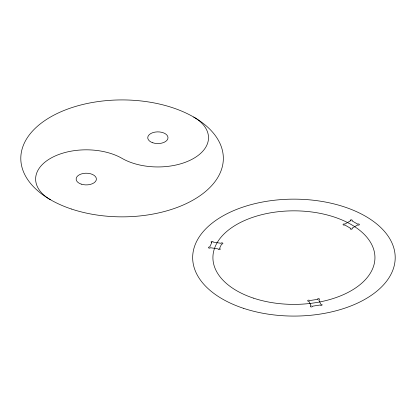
<?xml version="1.0" encoding="UTF-8"?>
<svg xmlns="http://www.w3.org/2000/svg" width="416" height="416" viewBox="0 0 416 416"><rect width="100%" height="100%" fill="white"/><g stroke="black" fill="none" stroke-linecap="round" stroke-linejoin="round"><path stroke-width="0.62" d="M50.461 199.732A50.632 29.234 0 0 1 50.461 158.387A50.632 29.234 0 0 1 122.07 158.387A50.632 29.234 0 0 0 193.679 158.387A50.632 29.234 0 0 0 193.679 117.047M211.832 242.492L209.737 247.005A1.014 0.582 0 0 0 208.494 247.421A1.014 0.582 0 0 0 209.212 248.139A1.014 0.582 0 0 0 210.449 247.723L218.275 248.934A1.014 0.582 0 0 0 218.993 249.652A1.014 0.582 0 0 0 220.236 249.236A1.014 0.582 0 0 0 219.518 248.518L221.614 244.005A1.014 0.582 0 0 0 222.856 243.589A1.014 0.582 0 0 0 222.139 242.871A1.014 0.582 0 0 0 220.896 243.287L213.075 242.076A1.014 0.582 0 0 0 212.358 241.358A1.014 0.582 0 0 0 211.115 241.774A1.014 0.582 0 0 0 211.832 242.492M350.501 220.818L344.77 224.125A1.014 0.582 0 0 0 343.34 224.125A1.014 0.582 0 0 0 343.34 224.952A1.014 0.582 0 0 0 344.77 224.952L350.501 228.259A1.014 0.582 0 0 0 350.501 229.086A1.014 0.582 0 0 0 351.931 229.086A1.014 0.582 0 0 0 351.931 228.259L357.661 224.952A1.014 0.582 0 0 0 359.096 224.952A1.014 0.582 0 0 0 359.096 224.125A1.014 0.582 0 0 0 357.661 224.125L351.931 220.818A1.014 0.582 0 0 0 351.931 219.991A1.014 0.582 0 0 0 350.501 219.991A1.014 0.582 0 0 0 350.501 220.818M317.502 299.364L309.676 300.576A1.014 0.582 0 0 0 308.433 300.16A1.014 0.582 0 0 0 307.72 300.877A1.014 0.582 0 0 0 308.958 301.288L311.054 305.807A1.014 0.582 0 0 0 310.341 306.524A1.014 0.582 0 0 0 311.579 306.935A1.014 0.582 0 0 0 312.296 306.223L320.122 305.011A1.014 0.582 0 0 0 321.36 305.422A1.014 0.582 0 0 0 322.078 304.71A1.014 0.582 0 0 0 320.84 304.294L318.739 299.775A1.014 0.582 0 0 0 319.457 299.062A1.014 0.582 0 0 0 318.219 298.646A1.014 0.582 0 0 0 317.502 299.364M253.422 298.121A81.016 46.774 0 0 0 374.946 257.613A81.016 46.774 0 0 0 253.422 217.105A81.016 46.774 0 0 0 253.422 298.121M243.298 308.246A101.27 58.469 0 0 0 395.2 257.613A101.27 58.469 0 0 0 243.298 206.976A101.27 58.469 0 0 0 243.298 308.246M81.203 184.122A10.124 5.845 0 0 0 96.392 179.062A10.124 5.845 0 0 0 81.203 173.997A10.124 5.845 0 0 0 81.203 184.122M152.812 142.782A10.124 5.845 0 0 0 168.002 137.717A10.124 5.845 0 0 0 152.812 132.652A10.124 5.845 0 0 0 152.812 142.782M71.432 209.024A101.27 58.469 0 0 0 223.34 158.387A101.27 58.469 0 0 0 71.432 107.754A101.27 58.469 0 0 0 71.432 209.024"/></g></svg>
